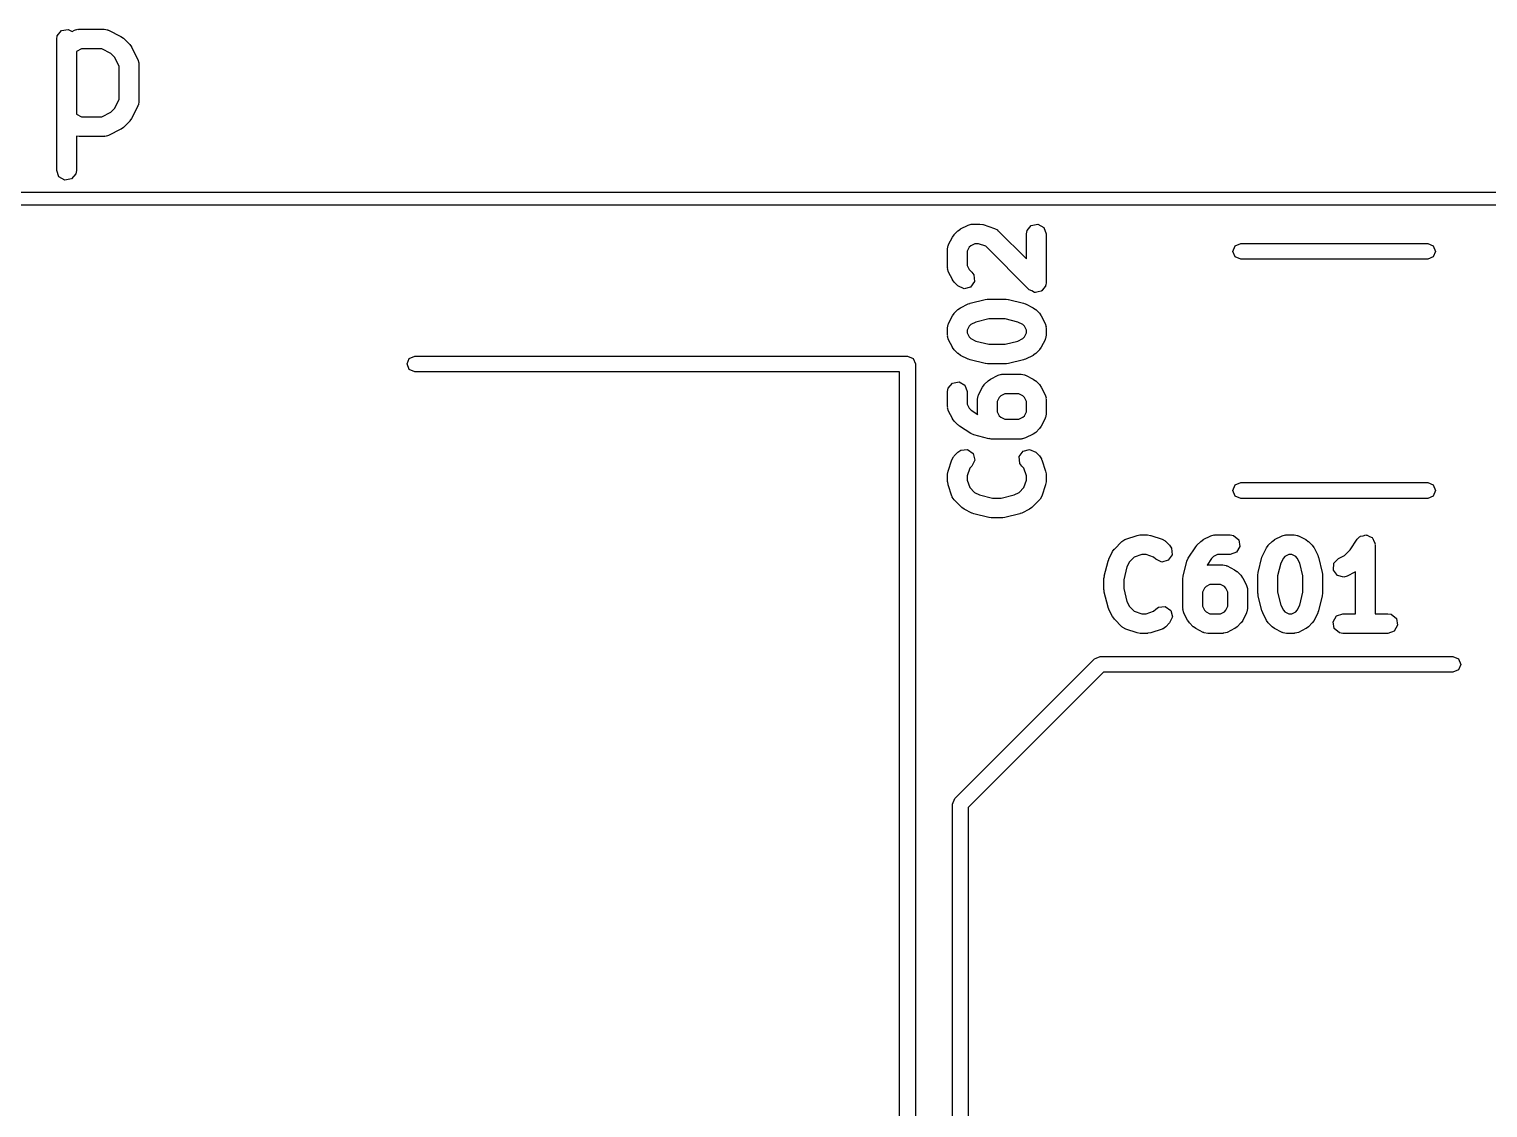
# Model space of a CAD drawing. Extents: x 59.1 to 151.1, y -119.5 to -80.2.
# Drawn here: x 84.17 to 95.28, y -88.92 to -80.71 of the extents above; entities that cross this region are included whole.
import ezdxf

# ---------------------------------------------------------------- set-up
doc = ezdxf.new("R2010")
doc.units = 0
doc.layers.add('BLACK', color=7, linetype='CONTINUOUS')

msp = doc.modelspace()

# ---------------------------------------------------------------- linework, layer by layer
at = {"layer": 'BLACK', "linetype": 'CONTINUOUS'}
for p, q in [((84.3855, -80.7601), (84.4185, -80.7208)), ((84.4185, -80.7208), (84.469, -80.7119)), ((84.469, -80.7119), (84.4979, -80.7285)), ((84.4979, -80.7285), (84.5176, -80.7186)), ((84.5176, -80.7186), (84.5426, -80.7112)), ((84.5426, -80.7112), (84.547, -80.7122)), ((84.547, -80.7122), (84.5512, -80.7107)), ((84.5512, -80.7107), (84.7417, -80.7107)), ((84.7417, -80.7107), (84.7673, -80.7152)), ((84.7673, -80.7152), (84.7708, -80.7181)), ((84.7708, -80.7181), (84.7752, -80.7186)), ((84.7752, -80.7186), (84.8704, -80.7663)), ((84.381, -80.7857), (84.3855, -80.7601)), ((84.381, -81.7857), (84.381, -80.7857)), ((84.8704, -80.7663), (84.8885, -80.7796)), ((84.8885, -80.7796), (84.8899, -80.7803)), ((84.8899, -80.7803), (84.9376, -80.8279)), ((84.9376, -80.8279), (84.9504, -80.8463)), ((84.5689, -80.8607), (84.531, -80.8797)), ((84.531, -80.8797), (84.531, -81.3584)), ((84.724, -80.8607), (84.5689, -80.8607)), ((84.7925, -80.895), (84.724, -80.8607)), ((84.8229, -80.9254), (84.7925, -80.895)), ((84.8571, -80.9939), (84.8229, -80.9254)), ((84.9504, -80.8463), (84.9516, -80.8474)), ((84.9516, -80.8474), (84.9992, -80.9426)), ((84.9992, -80.9426), (85.0066, -80.9676)), ((84.8571, -81.2442), (84.8571, -80.9939)), ((85.0066, -80.9676), (85.0056, -80.972)), ((85.0056, -80.972), (85.0071, -80.9762)), ((85.0071, -80.9762), (85.0071, -81.2619)), ((84.8229, -81.3127), (84.8571, -81.2442)), ((85.0071, -81.2619), (85.0026, -81.2876)), ((84.531, -81.3584), (84.5689, -81.3774)), ((84.5689, -81.3774), (84.724, -81.3774)), ((84.724, -81.3774), (84.7925, -81.3431)), ((84.7925, -81.3431), (84.8229, -81.3127)), ((84.9516, -81.3907), (84.9382, -81.4087)), ((84.9992, -81.2954), (84.9516, -81.3907)), ((84.9997, -81.291), (84.9992, -81.2954)), ((85.0026, -81.2876), (84.9997, -81.291)), ((84.8704, -81.4718), (84.7752, -81.5195)), ((84.8716, -81.4707), (84.8704, -81.4718)), ((84.8899, -81.4578), (84.8716, -81.4707)), ((84.9376, -81.4102), (84.8899, -81.4578)), ((84.9382, -81.4087), (84.9376, -81.4102)), ((84.5512, -81.5274), (84.531, -81.5238)), ((84.531, -81.5238), (84.531, -81.7857)), ((84.7417, -81.5274), (84.5512, -81.5274)), ((84.7459, -81.5258), (84.7417, -81.5274)), ((84.7502, -81.5269), (84.7459, -81.5258)), ((84.7752, -81.5195), (84.7502, -81.5269)), ((84.3985, -81.8339), (84.381, -81.7857)), ((84.4429, -81.8596), (84.3985, -81.8339)), ((84.5264, -81.8114), (84.4935, -81.8507)), ((84.531, -81.7857), (84.5264, -81.8114)), ((60, -81.95), (149, -81.95)), ((84.4935, -81.8507), (84.4429, -81.8596)), ((149, -82.05), (60, -82.05)), ((91.1999, -82.2927), (91.2133, -82.2747)), ((91.2133, -82.2747), (91.214, -82.2733)), ((91.214, -82.2733), (91.2425, -82.2447)), ((91.2425, -82.2447), (91.2609, -82.2318)), ((91.2609, -82.2318), (91.262, -82.2306)), ((91.262, -82.2306), (91.3192, -82.2021)), ((91.3192, -82.2021), (91.3441, -82.1946)), ((91.3441, -82.1946), (91.3485, -82.1957)), ((91.3485, -82.1957), (91.3527, -82.1941)), ((91.3527, -82.1941), (91.4099, -82.1941)), ((91.4099, -82.1941), (91.4319, -82.198)), ((91.4319, -82.198), (91.4336, -82.198)), ((91.4336, -82.198), (91.5193, -82.2266)), ((91.5193, -82.2266), (91.5422, -82.239)), ((91.5422, -82.239), (91.5445, -82.2428)), ((91.5445, -82.2428), (91.5486, -82.2447)), ((91.5486, -82.2447), (91.7634, -82.4595)), ((91.7634, -82.2691), (91.768, -82.2435)), ((91.7634, -82.4595), (91.7634, -82.2691)), ((91.768, -82.2435), (91.8009, -82.2042)), ((91.8009, -82.2042), (91.8515, -82.1953)), ((91.8515, -82.1953), (91.8959, -82.2209)), ((91.8959, -82.2209), (91.9134, -82.2691)), ((91.9134, -82.2691), (91.9134, -82.6406)), ((91.1634, -82.3834), (91.168, -82.3578)), ((91.1634, -82.5263), (91.1634, -82.3834)), ((91.168, -82.3578), (91.1708, -82.3543)), ((91.1708, -82.3543), (91.1713, -82.3499)), ((91.1713, -82.3499), (91.1999, -82.2927)), ((91.3286, -82.3707), (91.3134, -82.4011)), ((91.34, -82.3594), (91.3286, -82.3707)), ((91.3704, -82.3441), (91.34, -82.3594)), ((91.3977, -82.3441), (91.3704, -82.3441)), ((91.4551, -82.3633), (91.3977, -82.3441)), ((91.7854, -82.6936), (91.4551, -82.3633)), ((93.3357, -82.402), (93.3533, -82.3596)), ((93.3533, -82.3596), (93.3957, -82.342)), ((93.3957, -82.342), (94.8183, -82.342)), ((94.8183, -82.342), (94.8607, -82.3596)), ((94.8607, -82.3596), (94.8783, -82.402)), ((91.3134, -82.4011), (91.3134, -82.5086)), ((93.3533, -82.4444), (93.3357, -82.402)), ((93.3957, -82.462), (93.3533, -82.4444)), ((94.8183, -82.462), (93.3957, -82.462)), ((94.8607, -82.4444), (94.8183, -82.462)), ((94.8783, -82.402), (94.8607, -82.4444)), ((91.165, -82.5305), (91.1634, -82.5263)), ((91.1639, -82.5349), (91.165, -82.5305)), ((91.1713, -82.5598), (91.1639, -82.5349)), ((91.1999, -82.617), (91.1713, -82.5598)), ((91.2011, -82.6181), (91.1999, -82.617)), ((91.214, -82.6365), (91.2011, -82.6181)), ((91.3134, -82.5086), (91.3286, -82.539)), ((91.3286, -82.539), (91.3486, -82.559)), ((91.3486, -82.559), (91.3635, -82.5803)), ((91.3635, -82.5803), (91.368, -82.6314)), ((91.2425, -82.665), (91.214, -82.6365)), ((91.289, -82.6867), (91.2425, -82.665)), ((91.3386, -82.6734), (91.289, -82.6867)), ((91.368, -82.6314), (91.3386, -82.6734)), ((91.8058, -82.7031), (91.7854, -82.6936)), ((91.8254, -82.7144), (91.8058, -82.7031)), ((91.8288, -82.7138), (91.8254, -82.7144)), ((91.8319, -82.7153), (91.8288, -82.7138)), ((91.8537, -82.7094), (91.8319, -82.7153)), ((91.8759, -82.7055), (91.8537, -82.7094)), ((91.8781, -82.7029), (91.8759, -82.7055)), ((91.8814, -82.702), (91.8781, -82.7029)), ((91.8944, -82.6835), (91.8814, -82.702)), ((91.9089, -82.6662), (91.8944, -82.6835)), ((91.9097, -82.6616), (91.9089, -82.6662)), ((91.9109, -82.66), (91.9097, -82.6616)), ((91.9134, -82.6406), (91.9106, -82.6567)), ((91.9106, -82.6567), (91.9109, -82.66)), ((91.2425, -82.8447), (91.2609, -82.8318)), ((91.2609, -82.8318), (91.262, -82.8306)), ((91.262, -82.8306), (91.3192, -82.8021)), ((91.3192, -82.8021), (91.3316, -82.7984)), ((91.3316, -82.7984), (91.3345, -82.7964)), ((91.3345, -82.7964), (91.4488, -82.7678)), ((91.4488, -82.7678), (91.4637, -82.7668)), ((91.4637, -82.7668), (91.467, -82.7656)), ((91.467, -82.7656), (91.6099, -82.7656)), ((91.6099, -82.7656), (91.6246, -82.7682)), ((91.6246, -82.7682), (91.628, -82.7678)), ((91.628, -82.7678), (91.7423, -82.7964)), ((91.7423, -82.7964), (91.7542, -82.8017)), ((91.7542, -82.8017), (91.7577, -82.8021)), ((91.7577, -82.8021), (91.8148, -82.8306)), ((91.8148, -82.8306), (91.8328, -82.844)), ((91.1708, -82.9543), (91.1713, -82.9499)), ((91.1713, -82.9499), (91.1999, -82.8927)), ((91.1999, -82.8927), (91.2133, -82.8747)), ((91.2133, -82.8747), (91.214, -82.8733)), ((91.214, -82.8733), (91.2425, -82.8447)), ((91.3789, -82.9399), (91.34, -82.9594)), ((91.4762, -82.9156), (91.3789, -82.9399)), ((91.6006, -82.9156), (91.4762, -82.9156)), ((91.698, -82.9399), (91.6006, -82.9156)), ((91.7369, -82.9594), (91.698, -82.9399)), ((91.8328, -82.844), (91.8343, -82.8447)), ((91.8343, -82.8447), (91.8629, -82.8733)), ((91.8629, -82.8733), (91.8758, -82.8916)), ((91.8758, -82.8916), (91.8769, -82.8927)), ((91.8769, -82.8927), (91.9055, -82.9499)), ((91.9055, -82.9499), (91.9129, -82.9749)), ((91.1634, -82.9834), (91.168, -82.9578)), ((91.1634, -83.0406), (91.1634, -82.9834)), ((91.165, -83.0448), (91.1634, -83.0406)), ((91.1639, -83.0491), (91.165, -83.0448)), ((91.1713, -83.0741), (91.1639, -83.0491)), ((91.168, -82.9578), (91.1708, -82.9543)), ((91.3286, -82.9707), (91.3134, -83.0011)), ((91.3134, -83.0011), (91.3134, -83.0229)), ((91.3134, -83.0229), (91.3286, -83.0533)), ((91.34, -82.9594), (91.3286, -82.9707)), ((91.3286, -83.0533), (91.34, -83.0646)), ((91.7482, -82.9707), (91.7369, -82.9594)), ((91.7369, -83.0646), (91.7482, -83.0533)), ((91.7634, -83.0011), (91.7482, -82.9707)), ((91.7482, -83.0533), (91.7634, -83.0229)), ((91.7634, -83.0229), (91.7634, -83.0011)), ((91.9134, -83.0406), (91.9089, -83.0662)), ((91.9129, -82.9749), (91.9119, -82.9792)), ((91.9119, -82.9792), (91.9134, -82.9834)), ((91.9134, -82.9834), (91.9134, -83.0406)), ((91.1999, -83.1313), (91.1713, -83.0741)), ((91.2011, -83.1324), (91.1999, -83.1313)), ((91.214, -83.1507), (91.2011, -83.1324)), ((91.2425, -83.1793), (91.214, -83.1507)), ((91.34, -83.0646), (91.3789, -83.0841)), ((91.3789, -83.0841), (91.4762, -83.1084)), ((91.4762, -83.1084), (91.6006, -83.1084)), ((91.6006, -83.1084), (91.698, -83.0841)), ((91.698, -83.0841), (91.7369, -83.0646)), ((91.8629, -83.1507), (91.8343, -83.1793)), ((91.8636, -83.1493), (91.8629, -83.1507)), ((91.8769, -83.1313), (91.8636, -83.1493)), ((91.9055, -83.0741), (91.8769, -83.1313)), ((91.906, -83.0697), (91.9055, -83.0741)), ((91.9089, -83.0662), (91.906, -83.0697)), ((87.048, -83.259), (87.0656, -83.2166)), ((87.0656, -83.3014), (87.048, -83.259)), ((87.0656, -83.2166), (87.108, -83.199)), ((87.108, -83.199), (90.858, -83.199)), ((90.858, -83.199), (90.9004, -83.2166)), ((90.9004, -83.2166), (90.918, -83.259)), ((90.918, -83.259), (90.918, -92.7146)), ((91.244, -83.18), (91.2425, -83.1793)), ((91.262, -83.1934), (91.244, -83.18)), ((91.3192, -83.2219), (91.262, -83.1934)), ((91.3227, -83.2223), (91.3192, -83.2219)), ((91.3345, -83.2276), (91.3227, -83.2223)), ((91.4488, -83.2562), (91.3345, -83.2276)), ((91.4523, -83.2558), (91.4488, -83.2562)), ((91.467, -83.2584), (91.4523, -83.2558)), ((91.6099, -83.2584), (91.467, -83.2584)), ((91.6131, -83.2572), (91.6099, -83.2584)), ((91.628, -83.2562), (91.6131, -83.2572)), ((91.7423, -83.2276), (91.628, -83.2562)), ((91.7453, -83.2256), (91.7423, -83.2276)), ((91.7577, -83.2219), (91.7453, -83.2256)), ((91.8148, -83.1934), (91.7577, -83.2219)), ((91.816, -83.1922), (91.8148, -83.1934)), ((91.8343, -83.1793), (91.816, -83.1922)), ((87.108, -83.319), (87.0656, -83.3014)), ((90.798, -83.319), (87.108, -83.319)), ((90.798, -92.6897), (90.798, -83.319)), ((91.2009, -83.4042), (91.2515, -83.3953)), ((91.2515, -83.3953), (91.2959, -83.4209)), ((91.4425, -83.4161), (91.4711, -83.3875)), ((91.4711, -83.3875), (91.4895, -83.3747)), ((91.4895, -83.3747), (91.4906, -83.3735)), ((91.4906, -83.3735), (91.5477, -83.3449)), ((91.5477, -83.3449), (91.5727, -83.3375)), ((91.5727, -83.3375), (91.5771, -83.3385)), ((91.5771, -83.3385), (91.5813, -83.337)), ((91.5813, -83.337), (91.7241, -83.337)), ((91.7241, -83.337), (91.7498, -83.3415)), ((91.7498, -83.3415), (91.7532, -83.3444)), ((91.7532, -83.3444), (91.7577, -83.3449)), ((91.7577, -83.3449), (91.8148, -83.3735)), ((91.8148, -83.3735), (91.8328, -83.3868)), ((91.8328, -83.3868), (91.8343, -83.3875)), ((91.8343, -83.3875), (91.8629, -83.4161)), ((91.1634, -83.4691), (91.168, -83.4435)), ((91.1634, -83.5834), (91.1634, -83.4691)), ((91.168, -83.4435), (91.2009, -83.4042)), ((91.2959, -83.4209), (91.3134, -83.4691)), ((91.3134, -83.4691), (91.3134, -83.5657)), ((91.392, -83.5263), (91.3965, -83.5006)), ((91.3965, -83.5006), (91.3994, -83.4972)), ((91.3994, -83.4972), (91.3999, -83.4927)), ((91.3999, -83.4927), (91.4285, -83.4356)), ((91.4285, -83.4356), (91.4418, -83.4176)), ((91.4418, -83.4176), (91.4425, -83.4161)), ((91.5686, -83.5022), (91.5572, -83.5136)), ((91.599, -83.487), (91.5686, -83.5022)), ((91.7064, -83.487), (91.599, -83.487)), ((91.7369, -83.5022), (91.7064, -83.487)), ((91.7482, -83.5136), (91.7369, -83.5022)), ((91.8629, -83.4161), (91.8758, -83.4345)), ((91.8758, -83.4345), (91.8769, -83.4356)), ((91.8769, -83.4356), (91.9055, -83.4927)), ((91.9055, -83.4927), (91.9129, -83.5177)), ((91.165, -83.5876), (91.1634, -83.5834)), ((91.1639, -83.592), (91.165, -83.5876)), ((91.1713, -83.617), (91.1639, -83.592)), ((91.1999, -83.6741), (91.1713, -83.617)), ((91.3134, -83.5657), (91.3286, -83.5961)), ((91.3286, -83.5961), (91.3434, -83.6109)), ((91.3434, -83.6109), (91.3933, -83.6442)), ((91.392, -83.6406), (91.392, -83.5263)), ((91.5572, -83.5136), (91.542, -83.544)), ((91.542, -83.544), (91.542, -83.6229)), ((91.7634, -83.544), (91.7482, -83.5136)), ((91.7634, -83.6229), (91.7634, -83.544)), ((91.9129, -83.5177), (91.9119, -83.5221)), ((91.9119, -83.5221), (91.9134, -83.5263)), ((91.9134, -83.5263), (91.9134, -83.6406)), ((91.2011, -83.6752), (91.1999, -83.6741)), ((91.214, -83.6936), (91.2011, -83.6752)), ((91.2425, -83.7222), (91.214, -83.6936)), ((91.2457, -83.7237), (91.2425, -83.7222)), ((91.254, -83.7315), (91.2457, -83.7237)), ((91.3933, -83.6442), (91.392, -83.6406)), ((91.542, -83.6229), (91.5572, -83.6533)), ((91.5572, -83.6533), (91.5686, -83.6646)), ((91.5686, -83.6646), (91.599, -83.6799)), ((91.599, -83.6799), (91.7064, -83.6799)), ((91.7064, -83.6799), (91.7369, -83.6646)), ((91.7369, -83.6646), (91.7482, -83.6533)), ((91.7482, -83.6533), (91.7634, -83.6229)), ((91.9055, -83.6741), (91.8769, -83.7313)), ((91.906, -83.6697), (91.9055, -83.6741)), ((91.9089, -83.6662), (91.906, -83.6697)), ((91.9134, -83.6406), (91.9089, -83.6662)), ((91.3397, -83.7887), (91.254, -83.7315)), ((91.3401, -83.7888), (91.3397, -83.7887)), ((91.3631, -83.799), (91.3401, -83.7888)), ((91.4774, -83.8276), (91.3631, -83.799)), ((91.4808, -83.8273), (91.4774, -83.8276)), ((91.4956, -83.8299), (91.4808, -83.8273)), ((91.7241, -83.8299), (91.4956, -83.8299)), ((91.7284, -83.8283), (91.7241, -83.8299)), ((91.7327, -83.8294), (91.7284, -83.8283)), ((91.7577, -83.8219), (91.7327, -83.8294)), ((91.8148, -83.7934), (91.7577, -83.8219)), ((91.816, -83.7922), (91.8148, -83.7934)), ((91.8343, -83.7793), (91.816, -83.7922)), ((91.8629, -83.7507), (91.8343, -83.7793)), ((91.8636, -83.7493), (91.8629, -83.7507)), ((91.8769, -83.7313), (91.8636, -83.7493)), ((91.214, -83.959), (91.2425, -83.9304)), ((91.2425, -83.9304), (91.2639, -83.9155)), ((91.2639, -83.9155), (91.315, -83.911)), ((91.315, -83.911), (91.357, -83.9404)), ((91.357, -83.9404), (91.3703, -83.99)), ((91.7088, -83.964), (91.7383, -83.922)), ((91.7383, -83.922), (91.7878, -83.9087)), ((91.7878, -83.9087), (91.8343, -83.9304)), ((91.8343, -83.9304), (91.8629, -83.959)), ((91.1673, -84.074), (91.1958, -83.9883)), ((91.1958, -83.9883), (91.2083, -83.9654)), ((91.2083, -83.9654), (91.2121, -83.963)), ((91.2121, -83.963), (91.214, -83.959)), ((91.3326, -84.0525), (91.3134, -84.1099)), ((91.3486, -84.0365), (91.3326, -84.0525)), ((91.3703, -83.99), (91.3486, -84.0365)), ((91.7133, -84.0151), (91.7088, -83.964)), ((91.7283, -84.0365), (91.7133, -84.0151)), ((91.7443, -84.0525), (91.7283, -84.0365)), ((91.7634, -84.1099), (91.7443, -84.0525)), ((91.8629, -83.959), (91.8778, -83.9803)), ((91.8778, -83.9803), (91.8782, -83.9848)), ((91.8782, -83.9848), (91.881, -83.9883)), ((91.881, -83.9883), (91.9096, -84.074)), ((91.1634, -84.0977), (91.1673, -84.0756)), ((91.1634, -84.1549), (91.1634, -84.0977)), ((91.164, -84.1564), (91.1634, -84.1549)), ((91.1673, -84.1786), (91.164, -84.1564)), ((91.1673, -84.0756), (91.1673, -84.074)), ((91.3134, -84.1099), (91.3134, -84.1427)), ((91.3134, -84.1427), (91.3326, -84.2001)), ((91.7443, -84.2001), (91.7634, -84.1427)), ((91.7634, -84.1427), (91.7634, -84.1099)), ((91.9134, -84.1549), (91.9095, -84.1769)), ((91.9096, -84.074), (91.9129, -84.0962)), ((91.9129, -84.0962), (91.9134, -84.0977)), ((91.9134, -84.0977), (91.9134, -84.1549)), ((93.3533, -84.1796), (93.3957, -84.162)), ((93.3957, -84.162), (94.8183, -84.162)), ((94.8183, -84.162), (94.8607, -84.1796)), ((91.1958, -84.2643), (91.1673, -84.1786)), ((91.1986, -84.2678), (91.1958, -84.2643)), ((91.199, -84.2723), (91.1986, -84.2678)), ((91.214, -84.2936), (91.199, -84.2723)), ((91.3326, -84.2001), (91.3686, -84.2361)), ((91.3686, -84.2361), (91.4075, -84.2555)), ((91.4075, -84.2555), (91.5048, -84.2799)), ((91.5048, -84.2799), (91.5721, -84.2799)), ((91.5721, -84.2799), (91.6694, -84.2555)), ((91.6694, -84.2555), (91.7083, -84.2361)), ((91.7083, -84.2361), (91.7443, -84.2001)), ((91.881, -84.2643), (91.8686, -84.2872)), ((91.9096, -84.1786), (91.881, -84.2643)), ((91.9095, -84.1769), (91.9096, -84.1786)), ((93.3357, -84.222), (93.3533, -84.1796)), ((93.3533, -84.2644), (93.3357, -84.222)), ((93.3957, -84.282), (93.3533, -84.2644)), ((94.8183, -84.282), (93.3957, -84.282)), ((94.8607, -84.2644), (94.8183, -84.282)), ((94.8607, -84.1796), (94.8783, -84.222)), ((94.8783, -84.222), (94.8607, -84.2644)), ((91.2711, -84.3507), (91.214, -84.2936)), ((91.2726, -84.3514), (91.2711, -84.3507)), ((91.2906, -84.3648), (91.2726, -84.3514)), ((91.3477, -84.3934), (91.2906, -84.3648)), ((91.3513, -84.3938), (91.3477, -84.3934)), ((91.3631, -84.399), (91.3513, -84.3938)), ((91.7291, -84.3934), (91.7167, -84.3971)), ((91.7863, -84.3648), (91.7291, -84.3934)), ((91.7874, -84.3636), (91.7863, -84.3648)), ((91.8057, -84.3507), (91.7874, -84.3636)), ((91.8629, -84.2936), (91.8057, -84.3507)), ((91.8648, -84.2895), (91.8629, -84.2936)), ((91.8686, -84.2872), (91.8648, -84.2895)), ((91.4774, -84.4276), (91.3631, -84.399)), ((91.4808, -84.4273), (91.4774, -84.4276)), ((91.4956, -84.4299), (91.4808, -84.4273)), ((91.5813, -84.4299), (91.4956, -84.4299)), ((91.5845, -84.4287), (91.5813, -84.4299)), ((91.5995, -84.4276), (91.5845, -84.4287)), ((91.7138, -84.399), (91.5995, -84.4276)), ((91.7167, -84.3971), (91.7138, -84.399)), ((92.4333, -84.6671), (92.4904, -84.61)), ((92.4904, -84.61), (92.5117, -84.595)), ((92.5117, -84.595), (92.5162, -84.5946)), ((92.5162, -84.5946), (92.5197, -84.5918)), ((92.5197, -84.5918), (92.6054, -84.5633)), ((92.6054, -84.5633), (92.6276, -84.56)), ((92.6276, -84.56), (92.6291, -84.5594)), ((92.6291, -84.5594), (92.6863, -84.5594)), ((92.6863, -84.5594), (92.7084, -84.5633)), ((92.7084, -84.5633), (92.71, -84.5633)), ((92.71, -84.5633), (92.7957, -84.5918)), ((92.7957, -84.5918), (92.8186, -84.6043)), ((92.8186, -84.6043), (92.821, -84.6081)), ((92.821, -84.6081), (92.825, -84.61)), ((92.825, -84.61), (92.8536, -84.6385)), ((93.0618, -84.6385), (93.0904, -84.61)), ((93.0904, -84.61), (93.1088, -84.5971)), ((93.1088, -84.5971), (93.1099, -84.5959)), ((93.1099, -84.5959), (93.167, -84.5673)), ((93.167, -84.5673), (93.192, -84.5599)), ((93.192, -84.5599), (93.1964, -84.561)), ((93.1964, -84.561), (93.2006, -84.5594)), ((93.2006, -84.5594), (93.3149, -84.5594)), ((93.3149, -84.5594), (93.3405, -84.564)), ((93.3405, -84.564), (93.3798, -84.5969)), ((93.3798, -84.5969), (93.3887, -84.6475)), ((93.6047, -84.6385), (93.6333, -84.61)), ((93.6333, -84.61), (93.6516, -84.5971)), ((93.6516, -84.5971), (93.6527, -84.5959)), ((93.6527, -84.5959), (93.7099, -84.5673)), ((93.7099, -84.5673), (93.7349, -84.5599)), ((93.7349, -84.5599), (93.7392, -84.561)), ((93.7392, -84.561), (93.7434, -84.5594)), ((93.7434, -84.5594), (93.8006, -84.5594)), ((93.8006, -84.5594), (93.8262, -84.564)), ((93.8262, -84.564), (93.8297, -84.5668)), ((93.8297, -84.5668), (93.8341, -84.5673)), ((93.8341, -84.5673), (93.8913, -84.5959)), ((93.8913, -84.5959), (93.9093, -84.6093)), ((93.9093, -84.6093), (93.9107, -84.61)), ((93.9107, -84.61), (93.9393, -84.6385)), ((94.228, -84.6724), (94.281, -84.5928)), ((94.281, -84.5928), (94.299, -84.574)), ((94.299, -84.574), (94.3032, -84.5728)), ((94.3032, -84.5728), (94.3059, -84.5695)), ((94.3059, -84.5695), (94.3274, -84.5657)), ((94.3274, -84.5657), (94.3483, -84.5596)), ((94.3483, -84.5596), (94.3522, -84.5613)), ((94.3522, -84.5613), (94.3565, -84.5606)), ((94.3565, -84.5606), (94.3753, -84.5714)), ((94.3753, -84.5714), (94.3952, -84.5802)), ((94.3952, -84.5802), (94.3971, -84.5841)), ((94.3971, -84.5841), (94.4009, -84.5862)), ((94.4009, -84.5862), (94.4083, -84.6067)), ((94.4083, -84.6067), (94.418, -84.6262)), ((92.3906, -84.7437), (92.4192, -84.6866)), ((92.4192, -84.6866), (92.4326, -84.6686)), ((92.4326, -84.6686), (92.4333, -84.6671)), ((92.5839, -84.7286), (92.5479, -84.7646)), ((92.6413, -84.7094), (92.5839, -84.7286)), ((92.6741, -84.7094), (92.6413, -84.7094)), ((92.7315, -84.7286), (92.6741, -84.7094)), ((92.7475, -84.7446), (92.7315, -84.7286)), ((92.873, -84.711), (92.8436, -84.753)), ((92.8536, -84.6385), (92.8685, -84.6599)), ((92.8685, -84.6599), (92.873, -84.711)), ((92.9953, -84.7357), (93.0525, -84.65)), ((93.0525, -84.65), (93.0603, -84.6417)), ((93.0603, -84.6417), (93.0618, -84.6385)), ((93.1879, -84.7246), (93.1731, -84.7394)), ((93.2183, -84.7094), (93.1879, -84.7246)), ((93.3149, -84.7094), (93.2183, -84.7094)), ((93.3631, -84.6919), (93.3149, -84.7094)), ((93.3887, -84.6475), (93.3631, -84.6919)), ((93.5564, -84.7305), (93.5617, -84.7187)), ((93.5617, -84.7187), (93.5621, -84.7152)), ((93.5621, -84.7152), (93.5906, -84.658)), ((93.5906, -84.658), (93.604, -84.64)), ((93.604, -84.64), (93.6047, -84.6385)), ((93.7307, -84.7246), (93.7194, -84.736)), ((93.7611, -84.7094), (93.7307, -84.7246)), ((93.7829, -84.7094), (93.7611, -84.7094)), ((93.8133, -84.7246), (93.7829, -84.7094)), ((93.8246, -84.736), (93.8133, -84.7246)), ((93.9393, -84.6385), (93.9522, -84.6569)), ((93.9522, -84.6569), (93.9534, -84.658)), ((93.9534, -84.658), (93.9819, -84.7152)), ((93.9819, -84.7152), (93.9856, -84.7276)), ((93.9856, -84.7276), (93.9876, -84.7305)), ((94.1385, -84.7388), (94.1847, -84.7156)), ((94.1847, -84.7156), (94.228, -84.6724)), ((94.418, -84.6262), (94.417, -84.6304)), ((94.417, -84.6304), (94.4184, -84.6344)), ((94.4184, -84.6344), (94.4184, -85.1594)), ((92.3564, -84.8734), (92.385, -84.7591)), ((92.385, -84.7591), (92.3902, -84.7473)), ((92.3902, -84.7473), (92.3906, -84.7437)), ((92.5285, -84.8035), (92.5041, -84.9008)), ((92.5479, -84.7646), (92.5285, -84.8035)), ((92.794, -84.7663), (92.7475, -84.7446)), ((92.8436, -84.753), (92.794, -84.7663)), ((92.9564, -84.8734), (92.985, -84.7591)), ((92.985, -84.7591), (92.9952, -84.7361)), ((92.9952, -84.7361), (92.9953, -84.7357)), ((93.1731, -84.7394), (93.1398, -84.7893)), ((93.1398, -84.7893), (93.1434, -84.788)), ((93.1434, -84.788), (93.2577, -84.788)), ((93.2577, -84.788), (93.2834, -84.7925)), ((93.2834, -84.7925), (93.2868, -84.7954)), ((93.2868, -84.7954), (93.2913, -84.7959)), ((93.2913, -84.7959), (93.3484, -84.8245)), ((93.3484, -84.8245), (93.3664, -84.8378)), ((93.3664, -84.8378), (93.3679, -84.8385)), ((93.3679, -84.8385), (93.3965, -84.8671)), ((93.5278, -84.8448), (93.5564, -84.7305)), ((93.6999, -84.7749), (93.6756, -84.8722)), ((93.7194, -84.736), (93.6999, -84.7749)), ((93.8441, -84.7749), (93.8246, -84.736)), ((93.8684, -84.8722), (93.8441, -84.7749)), ((93.9876, -84.7305), (94.0162, -84.8448)), ((94.1001, -84.8272), (94.1032, -84.776)), ((94.1307, -84.8684), (94.1001, -84.8272)), ((94.1032, -84.776), (94.1385, -84.7388)), ((94.2684, -84.8399), (94.2638, -84.8432)), ((94.2684, -85.1594), (94.2684, -84.8399)), ((92.3541, -84.8916), (92.3567, -84.8768)), ((92.3541, -84.9773), (92.3541, -84.8916)), ((92.3567, -84.8768), (92.3564, -84.8734)), ((92.5041, -84.9008), (92.5041, -84.9681)), ((92.9541, -84.8916), (92.9567, -84.8768)), ((92.9541, -85.1201), (92.9541, -84.8916)), ((92.9567, -84.8768), (92.9564, -84.8734)), ((93.1611, -84.938), (93.1307, -84.9532)), ((93.24, -84.938), (93.1611, -84.938)), ((93.2704, -84.9532), (93.24, -84.938)), ((93.3965, -84.8671), (93.4093, -84.8855)), ((93.4093, -84.8855), (93.4105, -84.8866)), ((93.4105, -84.8866), (93.4391, -84.9437)), ((93.4391, -84.9437), (93.4465, -84.9687)), ((93.5256, -84.863), (93.5282, -84.8483)), ((93.5256, -85.0059), (93.5256, -84.863)), ((93.5282, -84.8483), (93.5278, -84.8448)), ((93.6756, -84.8722), (93.6756, -84.9966)), ((93.8684, -84.9966), (93.8684, -84.8722)), ((94.0162, -84.8448), (94.0172, -84.8597)), ((94.0172, -84.8597), (94.0184, -84.863)), ((94.0184, -84.863), (94.0184, -85.0059)), ((94.1806, -84.8804), (94.1307, -84.8684)), ((94.2055, -84.8729), (94.1806, -84.8804)), ((94.2627, -84.8444), (94.2055, -84.8729)), ((94.2638, -84.8432), (94.2627, -84.8444)), ((92.3553, -84.9805), (92.3541, -84.9773)), ((92.3564, -84.9955), (92.3553, -84.9805)), ((92.385, -85.1098), (92.3564, -84.9955)), ((92.5041, -84.9681), (92.5285, -85.0654)), ((93.1194, -84.9646), (93.1041, -84.995)), ((93.1041, -84.995), (93.1041, -85.1024)), ((93.1307, -84.9532), (93.1194, -84.9646)), ((93.2818, -84.9646), (93.2704, -84.9532)), ((93.297, -84.995), (93.2818, -84.9646)), ((93.297, -85.1024), (93.297, -84.995)), ((93.4465, -84.9687), (93.4455, -84.9731)), ((93.4455, -84.9731), (93.447, -84.9773)), ((93.447, -84.9773), (93.447, -85.1201)), ((93.5268, -85.0091), (93.5256, -85.0059)), ((93.5278, -85.024), (93.5268, -85.0091)), ((93.5564, -85.1383), (93.5278, -85.024)), ((93.6756, -84.9966), (93.6999, -85.094)), ((93.8441, -85.094), (93.8684, -84.9966)), ((94.0162, -85.024), (93.9876, -85.1383)), ((94.0184, -85.0059), (94.0158, -85.0206)), ((94.0158, -85.0206), (94.0162, -85.024)), ((92.3869, -85.1127), (92.385, -85.1098)), ((92.3906, -85.1251), (92.3869, -85.1127)), ((92.4192, -85.1823), (92.3906, -85.1251)), ((92.5285, -85.0654), (92.5479, -85.1043)), ((92.5479, -85.1043), (92.5839, -85.1403)), ((92.5839, -85.1403), (92.6413, -85.1594)), ((92.6413, -85.1594), (92.6741, -85.1594)), ((92.6741, -85.1594), (92.7315, -85.1403)), ((92.7315, -85.1403), (92.7475, -85.1243)), ((92.7475, -85.1243), (92.7689, -85.1093)), ((92.7689, -85.1093), (92.82, -85.1048)), ((92.82, -85.1048), (92.862, -85.1343)), ((92.862, -85.1343), (92.8753, -85.1838)), ((92.9557, -85.1244), (92.9541, -85.1201)), ((92.9546, -85.1287), (92.9557, -85.1244)), ((92.9621, -85.1537), (92.9546, -85.1287)), ((92.9906, -85.2108), (92.9621, -85.1537)), ((93.1041, -85.1024), (93.1194, -85.1329)), ((93.1194, -85.1329), (93.1307, -85.1442)), ((93.1307, -85.1442), (93.1611, -85.1594)), ((93.1611, -85.1594), (93.24, -85.1594)), ((93.24, -85.1594), (93.2704, -85.1442)), ((93.2704, -85.1442), (93.2818, -85.1329)), ((93.2818, -85.1329), (93.297, -85.1024)), ((93.4391, -85.1537), (93.4105, -85.2108)), ((93.4396, -85.1492), (93.4391, -85.1537)), ((93.4425, -85.1458), (93.4396, -85.1492)), ((93.447, -85.1201), (93.4425, -85.1458)), ((93.5584, -85.1413), (93.5564, -85.1383)), ((93.5621, -85.1537), (93.5584, -85.1413)), ((93.5906, -85.2108), (93.5621, -85.1537)), ((93.6999, -85.094), (93.7194, -85.1329)), ((93.7194, -85.1329), (93.7307, -85.1442)), ((93.7307, -85.1442), (93.7611, -85.1594)), ((93.7611, -85.1594), (93.7829, -85.1594)), ((93.7829, -85.1594), (93.8133, -85.1442)), ((93.8133, -85.1442), (93.8246, -85.1329)), ((93.8246, -85.1329), (93.8441, -85.094)), ((93.9819, -85.1537), (93.9534, -85.2108)), ((93.9823, -85.1502), (93.9819, -85.1537)), ((93.9876, -85.1383), (93.9823, -85.1502)), ((94.1238, -85.177), (94.172, -85.1594)), ((94.172, -85.1594), (94.2684, -85.1594)), ((94.4184, -85.1594), (94.5149, -85.1594)), ((94.5149, -85.1594), (94.5405, -85.164)), ((94.5405, -85.164), (94.5798, -85.1969)), ((92.4204, -85.1834), (92.4192, -85.1823)), ((92.4333, -85.2017), (92.4204, -85.1834)), ((92.4904, -85.2589), (92.4333, -85.2017)), ((92.4945, -85.2608), (92.4904, -85.2589)), ((92.4968, -85.2646), (92.4945, -85.2608)), ((92.5197, -85.277), (92.4968, -85.2646)), ((92.6054, -85.3056), (92.5197, -85.277)), ((92.7957, -85.277), (92.71, -85.3056)), ((92.7992, -85.2742), (92.7957, -85.277)), ((92.8037, -85.2738), (92.7992, -85.2742)), ((92.825, -85.2589), (92.8037, -85.2738)), ((92.8536, -85.2303), (92.825, -85.2589)), ((92.8753, -85.1838), (92.8536, -85.2303)), ((92.9918, -85.212), (92.9906, -85.2108)), ((93.0047, -85.2303), (92.9918, -85.212)), ((93.0333, -85.2589), (93.0047, -85.2303)), ((93.0347, -85.2596), (93.0333, -85.2589)), ((93.0527, -85.2729), (93.0347, -85.2596)), ((93.1099, -85.3015), (93.0527, -85.2729)), ((93.3484, -85.2729), (93.2913, -85.3015)), ((93.3495, -85.2718), (93.3484, -85.2729)), ((93.3679, -85.2589), (93.3495, -85.2718)), ((93.3965, -85.2303), (93.3679, -85.2589)), ((93.3972, -85.2288), (93.3965, -85.2303)), ((93.4105, -85.2108), (93.3972, -85.2288)), ((93.5918, -85.212), (93.5906, -85.2108)), ((93.6047, -85.2303), (93.5918, -85.212)), ((93.6333, -85.2589), (93.6047, -85.2303)), ((93.6347, -85.2596), (93.6333, -85.2589)), ((93.6527, -85.2729), (93.6347, -85.2596)), ((93.7099, -85.3015), (93.6527, -85.2729)), ((93.8913, -85.2729), (93.8341, -85.3015)), ((93.8924, -85.2718), (93.8913, -85.2729)), ((93.9107, -85.2589), (93.8924, -85.2718)), ((93.9393, -85.2303), (93.9107, -85.2589)), ((93.94, -85.2288), (93.9393, -85.2303)), ((93.9534, -85.2108), (93.94, -85.2288)), ((94.0981, -85.2214), (94.1238, -85.177)), ((94.107, -85.2719), (94.0981, -85.2214)), ((94.1463, -85.3049), (94.107, -85.2719)), ((94.5887, -85.2475), (94.5631, -85.2919)), ((94.5798, -85.1969), (94.5887, -85.2475)), ((92.6071, -85.3055), (92.6054, -85.3056)), ((92.6291, -85.3094), (92.6071, -85.3055)), ((92.6863, -85.3094), (92.6291, -85.3094)), ((92.6878, -85.3089), (92.6863, -85.3094)), ((92.71, -85.3056), (92.6878, -85.3089)), ((93.1143, -85.302), (93.1099, -85.3015)), ((93.1178, -85.3049), (93.1143, -85.302)), ((93.1434, -85.3094), (93.1178, -85.3049)), ((93.2577, -85.3094), (93.1434, -85.3094)), ((93.2619, -85.3079), (93.2577, -85.3094)), ((93.2663, -85.3089), (93.2619, -85.3079)), ((93.2913, -85.3015), (93.2663, -85.3089)), ((93.7143, -85.302), (93.7099, -85.3015)), ((93.7178, -85.3049), (93.7143, -85.302)), ((93.7434, -85.3094), (93.7178, -85.3049)), ((93.8006, -85.3094), (93.7434, -85.3094)), ((93.8048, -85.3079), (93.8006, -85.3094)), ((93.8091, -85.3089), (93.8048, -85.3079)), ((93.8341, -85.3015), (93.8091, -85.3089)), ((94.172, -85.3094), (94.1463, -85.3049)), ((94.5149, -85.3094), (94.172, -85.3094)), ((94.5631, -85.2919), (94.5149, -85.3094)), ((91.2176, -86.567), (92.282, -85.5026)), ((92.282, -85.5026), (92.2944, -85.4974)), ((92.2944, -85.4974), (92.3244, -85.485)), ((92.3244, -85.485), (95.01, -85.485)), ((95.01, -85.485), (95.0524, -85.5026)), ((95.0524, -85.5026), (95.07, -85.545)), ((92.3493, -85.605), (91.32, -86.6343)), ((95.01, -85.605), (92.3493, -85.605)), ((95.0524, -85.5874), (95.01, -85.605)), ((95.07, -85.545), (95.0524, -85.5874)), ((91.2, -86.6094), (91.2176, -86.567)), ((91.2, -96.065), (91.2, -86.6094)), ((91.32, -86.6343), (91.32, -96.005))]:
    msp.add_line(p, q, dxfattribs=at)

doc.saveas('drawing.dxf')
